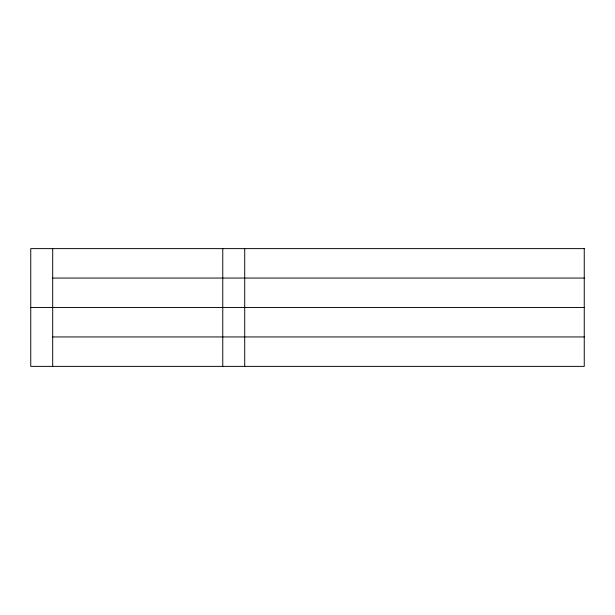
<?xml version="1.0" encoding="UTF-8"?>
<svg xmlns="http://www.w3.org/2000/svg" width="615" height="615" viewBox="0 0 615 615"><rect width="100%" height="100%" fill="white"/><g stroke="black" fill="none" stroke-linecap="round" stroke-linejoin="round"><path stroke-width="0.92" d="M52.698 278.057L584.25 278.057M30.75 307.5L584.25 307.5M52.698 336.943L584.25 336.943M244.716 248.621L244.716 366.379M222.768 248.621L222.768 366.379M52.698 248.621L52.698 366.379M584.25 248.621L30.75 248.621L30.75 366.379L584.25 366.379L584.25 248.621"/></g></svg>
